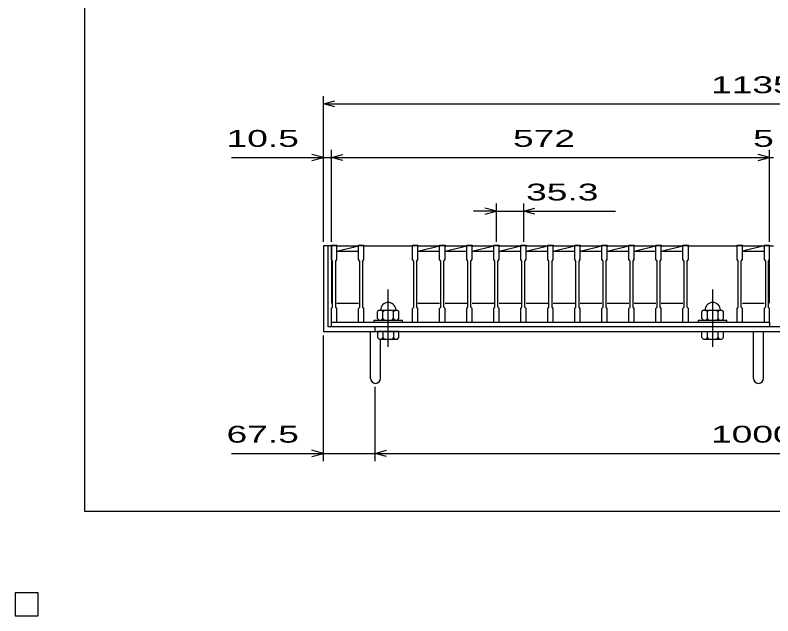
# Model space of a CAD drawing. Units: millimetres, scale not verified. Extents: x -1820 to 1731, y -1282 to 1054.
# Drawn here: x -1820 to -831, y -1282 to -499 of the extents above; entities that cross this region are included whole.
import ezdxf
from ezdxf.enums import TextEntityAlignment as Align

# ---------------------------------------------------------------- set-up
doc = ezdxf.new("R2010")
doc.units = ezdxf.units.MM
doc.header["$LTSCALE"] = 10
doc.linetypes.add('CHAIN', pattern=[18.5, 12, -1.5, 3.5, -1.5])
for name, color, linetype, lineweight in [('0_2', 150, 'Continuous', 25), ('16', 3, 'Continuous', 25), ('19', 6, 'Continuous', 25), ('22', 4, 'Continuous', 25)]:
    doc.layers.add(name, color=color, linetype=linetype, lineweight=lineweight)
doc.styles.add('ベクトル', font='')
doc.styles.get('ベクトル').set_extended_font_data('ベクトル')

msp = doc.modelspace()

# ---------------------------------------------------------------- linework, layer by layer
at = {"layer": '0_2'}
for p, q in [((-1729, -1146.5), (-1729, 1053.5)), ((1731, -1146.5), (-1729, -1146.5))]:
    msp.add_line(p, q, dxfattribs=at)
at = {"layer": '16'}
for p, q in [((-1407, -799.5), (-1407, -798.8)), ((-1407, -798.8), (-1400, -798.8)), ((-1400, -799.5), (-1407, -799.5)), ((-1407, -817.5), (-1407, -799.5)), ((-1407, -799.5), (-1407, -874.5)), ((-1400, -798.8), (-1400, -799.5)), ((-1400, -817.5), (-1400, -799.5)), ((-1400, -799.5), (-1371.7, -799.5)), ((-1400, -806.5), (-1371.7, -799.5)), ((-1371.7, -799.5), (-1371.7, -798.8)), ((-1371.7, -798.8), (-1364.7, -798.8)), ((-1364.7, -799.5), (-1371.7, -799.5)), ((-1371.7, -817.5), (-1371.7, -799.5)), ((-1364.7, -798.8), (-1364.7, -799.5)), ((-1364.7, -817.5), (-1364.7, -799.5)), ((-1364.7, -799.5), (-1301.1, -799.5)), ((-1301.1, -799.5), (-1301.1, -798.8)), ((-1301.1, -798.8), (-1294.1, -798.8)), ((-1294.1, -799.5), (-1301.1, -799.5)), ((-1301.1, -817.5), (-1301.1, -799.5)), ((-1294.1, -798.8), (-1294.1, -799.5)), ((-1294.1, -817.5), (-1294.1, -799.5)), ((-1294.1, -799.5), (-1265.8, -799.5)), ((-1294.1, -806.5), (-1265.8, -799.5)), ((-1265.8, -799.5), (-1265.8, -798.8)), ((-1265.8, -798.8), (-1258.8, -798.8)), ((-1258.8, -799.5), (-1265.8, -799.5)), ((-1265.8, -817.5), (-1265.8, -799.5)), ((-1258.8, -798.8), (-1258.8, -799.5)), ((-1258.8, -817.5), (-1258.8, -799.5)), ((-1258.8, -799.5), (-1230.5, -799.5)), ((-1258.8, -806.5), (-1230.5, -799.5)), ((-1230.5, -799.5), (-1230.5, -798.8)), ((-1230.5, -798.8), (-1223.5, -798.8)), ((-1223.5, -799.5), (-1230.5, -799.5)), ((-1230.5, -817.5), (-1230.5, -799.5)), ((-1223.5, -798.8), (-1223.5, -799.5)), ((-1223.5, -817.5), (-1223.5, -799.5)), ((-1223.5, -799.5), (-1195.2, -799.5)), ((-1223.5, -806.5), (-1195.2, -799.5)), ((-1195.2, -799.5), (-1195.2, -798.8)), ((-1195.2, -798.8), (-1188.2, -798.8)), ((-1188.2, -799.5), (-1195.2, -799.5)), ((-1195.2, -817.5), (-1195.2, -799.5)), ((-1188.2, -798.8), (-1188.2, -799.5)), ((-1188.2, -817.5), (-1188.2, -799.5)), ((-1188.2, -799.5), (-1159.9, -799.5)), ((-1188.2, -806.5), (-1159.9, -799.5)), ((-1159.9, -799.5), (-1159.9, -798.8)), ((-1159.9, -798.8), (-1152.9, -798.8)), ((-1152.9, -799.5), (-1159.9, -799.5)), ((-1159.9, -817.5), (-1159.9, -799.5)), ((-1152.9, -798.8), (-1152.9, -799.5)), ((-1152.9, -817.5), (-1152.9, -799.5)), ((-1152.9, -799.5), (-1124.6, -799.5)), ((-1152.9, -806.5), (-1124.6, -799.5)), ((-1124.6, -799.5), (-1124.6, -798.8)), ((-1124.6, -798.8), (-1117.6, -798.8)), ((-1117.6, -799.5), (-1124.6, -799.5)), ((-1124.6, -817.5), (-1124.6, -799.5)), ((-1117.6, -798.8), (-1117.6, -799.5)), ((-1117.6, -817.5), (-1117.6, -799.5)), ((-1117.6, -799.5), (-1089.3, -799.5)), ((-1117.6, -806.5), (-1089.3, -799.5)), ((-1089.3, -799.5), (-1089.3, -798.8)), ((-1089.3, -798.8), (-1082.3, -798.8)), ((-1082.3, -799.5), (-1089.3, -799.5)), ((-1089.3, -817.5), (-1089.3, -799.5)), ((-1082.3, -798.8), (-1082.3, -799.5)), ((-1082.3, -817.5), (-1082.3, -799.5)), ((-1082.3, -799.5), (-1054, -799.5)), ((-1082.3, -806.5), (-1054, -799.5)), ((-1054, -799.5), (-1054, -798.8)), ((-1054, -798.8), (-1047, -798.8)), ((-1047, -799.5), (-1054, -799.5)), ((-1054, -817.5), (-1054, -799.5)), ((-1047, -798.8), (-1047, -799.5)), ((-1047, -817.5), (-1047, -799.5)), ((-1047, -799.5), (-1018.7, -799.5)), ((-1047, -806.5), (-1018.7, -799.5)), ((-1018.7, -799.5), (-1018.7, -798.8)), ((-1018.7, -798.8), (-1011.7, -798.8)), ((-1011.7, -799.5), (-1018.7, -799.5)), ((-1018.7, -817.5), (-1018.7, -799.5)), ((-1011.7, -798.8), (-1011.7, -799.5)), ((-1011.7, -817.5), (-1011.7, -799.5)), ((-1011.7, -799.5), (-983.4, -799.5)), ((-1011.7, -806.5), (-983.4, -799.5)), ((-983.4, -799.5), (-983.4, -798.8)), ((-983.4, -798.8), (-976.4, -798.8)), ((-976.4, -799.5), (-983.4, -799.5)), ((-983.4, -817.5), (-983.4, -799.5)), ((-976.4, -798.8), (-976.4, -799.5)), ((-976.4, -817.5), (-976.4, -799.5)), ((-976.4, -799.5), (-948.1, -799.5)), ((-976.4, -806.5), (-948.1, -799.5)), ((-948.1, -799.5), (-948.1, -798.8)), ((-948.1, -798.8), (-941.1, -798.8)), ((-941.1, -799.5), (-948.1, -799.5)), ((-948.1, -817.5), (-948.1, -799.5)), ((-941.1, -798.8), (-941.1, -799.5)), ((-941.1, -817.5), (-941.1, -799.5)), ((-941.1, -799.5), (-877.5, -799.5)), ((-877.5, -799.5), (-877.5, -798.8)), ((-877.5, -798.8), (-870.5, -798.8)), ((-870.5, -799.5), (-877.5, -799.5)), ((-877.5, -817.5), (-877.5, -799.5)), ((-870.5, -798.8), (-870.5, -799.5)), ((-870.5, -817.5), (-870.5, -799.5)), ((-870.5, -799.5), (-842, -799.5)), ((-842.2, -799.5), (-870.5, -806.5)), ((-842, -799.5), (-842, -798.8)), ((-842, -798.8), (-835, -798.8)), ((-842, -799.5), (-842, -817.5)), ((-835, -799.5), (-842, -799.5)), ((-835, -798.8), (-835, -799.5)), ((-835, -817.5), (-835, -799.5)), ((-835, -874.5), (-835, -799.5)), ((-1400, -806.5), (-1371.7, -806.5)), ((-1294.1, -806.5), (-1265.8, -806.5)), ((-1258.8, -806.5), (-1230.5, -806.5)), ((-1223.5, -806.5), (-1195.2, -806.5)), ((-1188.2, -806.5), (-1159.9, -806.5)), ((-1152.9, -806.5), (-1124.6, -806.5)), ((-1117.6, -806.5), (-1089.3, -806.5)), ((-1082.3, -806.5), (-1054, -806.5)), ((-1047, -806.5), (-1018.7, -806.5)), ((-1011.7, -806.5), (-983.4, -806.5)), ((-976.4, -806.5), (-948.1, -806.5)), ((-870.5, -806.5), (-842, -806.5)), ((-1405.5, -819.5), (-1407, -817.5)), ((-1405.5, -879.5), (-1405.5, -819.5)), ((-1401.5, -819.5), (-1400, -817.5)), ((-1401.5, -879.5), (-1401.5, -819.5)), ((-1370.2, -819.5), (-1371.7, -817.5)), ((-1370.2, -879.5), (-1370.2, -819.5)), ((-1366.2, -819.5), (-1364.7, -817.5)), ((-1366.2, -879.5), (-1366.2, -819.5)), ((-1299.6, -819.5), (-1301.1, -817.5)), ((-1299.6, -879.5), (-1299.6, -819.5)), ((-1295.6, -819.5), (-1294.1, -817.5)), ((-1295.6, -879.5), (-1295.6, -819.5)), ((-1264.3, -819.5), (-1265.8, -817.5)), ((-1264.3, -879.5), (-1264.3, -819.5)), ((-1260.3, -819.5), (-1258.8, -817.5)), ((-1260.3, -879.5), (-1260.3, -819.5)), ((-1229, -819.5), (-1230.5, -817.5)), ((-1229, -879.5), (-1229, -819.5)), ((-1225, -819.5), (-1223.5, -817.5)), ((-1225, -879.5), (-1225, -819.5)), ((-1193.7, -819.5), (-1195.2, -817.5)), ((-1193.7, -879.5), (-1193.7, -819.5)), ((-1189.7, -819.5), (-1188.2, -817.5)), ((-1189.7, -879.5), (-1189.7, -819.5)), ((-1158.4, -819.5), (-1159.9, -817.5)), ((-1158.4, -879.5), (-1158.4, -819.5)), ((-1154.4, -819.5), (-1152.9, -817.5)), ((-1154.4, -879.5), (-1154.4, -819.5)), ((-1123.1, -819.5), (-1124.6, -817.5)), ((-1123.1, -879.5), (-1123.1, -819.5)), ((-1119.1, -819.5), (-1117.6, -817.5)), ((-1119.1, -879.5), (-1119.1, -819.5)), ((-1087.8, -819.5), (-1089.3, -817.5)), ((-1087.8, -879.5), (-1087.8, -819.5)), ((-1083.8, -819.5), (-1082.3, -817.5)), ((-1083.8, -879.5), (-1083.8, -819.5)), ((-1052.5, -819.5), (-1054, -817.5)), ((-1052.5, -879.5), (-1052.5, -819.5)), ((-1048.5, -819.5), (-1047, -817.5)), ((-1048.5, -879.5), (-1048.5, -819.5)), ((-1017.2, -819.5), (-1018.7, -817.5)), ((-1017.2, -879.5), (-1017.2, -819.5)), ((-1013.2, -819.5), (-1011.7, -817.5)), ((-1013.2, -879.5), (-1013.2, -819.5)), ((-981.9, -819.5), (-983.4, -817.5)), ((-981.9, -879.5), (-981.9, -819.5)), ((-977.9, -819.5), (-976.4, -817.5)), ((-977.9, -879.5), (-977.9, -819.5)), ((-946.6, -819.5), (-948.1, -817.5)), ((-946.6, -879.5), (-946.6, -819.5)), ((-942.6, -819.5), (-941.1, -817.5)), ((-942.6, -879.5), (-942.6, -819.5)), ((-876, -819.5), (-877.5, -817.5)), ((-876, -879.5), (-876, -819.5)), ((-872, -819.5), (-870.5, -817.5)), ((-872, -879.5), (-872, -819.5)), ((-842, -817.5), (-840.5, -819.5)), ((-840.5, -819.5), (-840.5, -879.5)), ((-836.5, -819.5), (-835, -817.5)), ((-836.5, -879.5), (-836.5, -819.5)), ((-1407, -881.5), (-1405.5, -879.5)), ((-1400, -881.5), (-1401.5, -879.5)), ((-1400, -874.5), (-1371.7, -874.5)), ((-1371.7, -881.5), (-1370.2, -879.5)), ((-1364.7, -881.5), (-1366.2, -879.5)), ((-1301.1, -881.5), (-1299.6, -879.5)), ((-1294.1, -881.5), (-1295.6, -879.5)), ((-1294.1, -874.5), (-1265.8, -874.5)), ((-1265.8, -881.5), (-1264.3, -879.5)), ((-1258.8, -881.5), (-1260.3, -879.5)), ((-1258.8, -874.5), (-1230.5, -874.5)), ((-1230.5, -881.5), (-1229, -879.5)), ((-1223.5, -881.5), (-1225, -879.5)), ((-1223.5, -874.5), (-1195.2, -874.5)), ((-1195.2, -881.5), (-1193.7, -879.5)), ((-1188.2, -881.5), (-1189.7, -879.5)), ((-1188.2, -874.5), (-1159.9, -874.5)), ((-1159.9, -881.5), (-1158.4, -879.5)), ((-1152.9, -881.5), (-1154.4, -879.5)), ((-1152.9, -874.5), (-1124.6, -874.5)), ((-1124.6, -881.5), (-1123.1, -879.5)), ((-1117.6, -881.5), (-1119.1, -879.5)), ((-1117.6, -874.5), (-1089.3, -874.5)), ((-1089.3, -881.5), (-1087.8, -879.5)), ((-1082.3, -881.5), (-1083.8, -879.5)), ((-1082.3, -874.5), (-1054, -874.5)), ((-1054, -881.5), (-1052.5, -879.5)), ((-1047, -881.5), (-1048.5, -879.5)), ((-1047, -874.5), (-1018.7, -874.5)), ((-1018.7, -881.5), (-1017.2, -879.5)), ((-1011.7, -881.5), (-1013.2, -879.5)), ((-1011.7, -874.5), (-983.4, -874.5)), ((-983.4, -881.5), (-981.9, -879.5)), ((-976.4, -881.5), (-977.9, -879.5)), ((-976.4, -874.5), (-948.1, -874.5)), ((-948.1, -881.5), (-946.6, -879.5)), ((-941.1, -881.5), (-942.6, -879.5)), ((-877.5, -881.5), (-876, -879.5)), ((-870.5, -881.5), (-872, -879.5)), ((-870.5, -874.5), (-842, -874.5)), ((-840.5, -879.5), (-842, -881.5)), ((-835, -881.5), (-836.5, -879.5)), ((-1407, -899.5), (-1407, -881.5)), ((-1400, -899.5), (-1400, -881.5)), ((-1371.7, -899.5), (-1371.7, -881.5)), ((-1364.7, -899.5), (-1364.7, -881.5)), ((-1344.9, -883.5), (-1346.9, -885.5)), ((-1346.9, -894.5), (-1346.9, -885.5)), ((-1344.9, -883.5), (-1320.9, -883.5)), ((-1341.9, -883.5), (-1339.9, -885.5)), ((-1339.9, -885.5), (-1337.9, -883.5)), ((-1339.9, -894.5), (-1339.9, -885.5)), ((-1327.9, -883.5), (-1325.9, -885.5)), ((-1325.9, -885.5), (-1323.9, -883.5)), ((-1325.9, -894.5), (-1325.9, -885.5)), ((-1320.9, -883.5), (-1318.9, -885.5)), ((-1318.9, -894.5), (-1318.9, -885.5)), ((-1301.1, -899.5), (-1301.1, -881.5)), ((-1294.1, -899.5), (-1294.1, -881.5)), ((-1265.8, -899.5), (-1265.8, -881.5)), ((-1258.8, -899.5), (-1258.8, -881.5)), ((-1230.5, -899.5), (-1230.5, -881.5)), ((-1223.5, -899.5), (-1223.5, -881.5)), ((-1195.2, -899.5), (-1195.2, -881.5)), ((-1188.2, -899.5), (-1188.2, -881.5)), ((-1159.9, -899.5), (-1159.9, -881.5)), ((-1152.9, -899.5), (-1152.9, -881.5)), ((-1124.6, -899.5), (-1124.6, -881.5)), ((-1117.6, -899.5), (-1117.6, -881.5)), ((-1089.3, -899.5), (-1089.3, -881.5)), ((-1082.3, -899.5), (-1082.3, -881.5)), ((-1054, -899.5), (-1054, -881.5)), ((-1047, -899.5), (-1047, -881.5)), ((-1018.7, -899.5), (-1018.7, -881.5)), ((-1011.7, -899.5), (-1011.7, -881.5)), ((-983.4, -899.5), (-983.4, -881.5)), ((-976.4, -899.5), (-976.4, -881.5)), ((-948.1, -899.5), (-948.1, -881.5)), ((-941.1, -899.5), (-941.1, -881.5)), ((-921.3, -883.5), (-923.3, -885.5)), ((-923.3, -894.5), (-923.3, -885.5)), ((-921.3, -883.5), (-897.3, -883.5)), ((-918.3, -883.5), (-916.3, -885.5)), ((-916.3, -885.5), (-914.3, -883.5)), ((-916.3, -894.5), (-916.3, -885.5)), ((-904.3, -883.5), (-902.3, -885.5)), ((-902.3, -885.5), (-900.3, -883.5)), ((-902.3, -894.5), (-902.3, -885.5)), ((-897.3, -883.5), (-895.3, -885.5)), ((-895.3, -894.5), (-895.3, -885.5)), ((-877.5, -899.5), (-877.5, -881.5)), ((-870.5, -899.5), (-870.5, -881.5)), ((-842, -881.5), (-842, -899.5)), ((-835, -899.5), (-835, -881.5)), ((-1407, -899.5), (-1400, -899.5)), ((-1407, -899.5), (-835, -899.5)), ((-1407, -905.5), (-1407, -899.5)), ((-1371.7, -899.5), (-1364.7, -899.5)), ((-1364.7, -899.5), (-1301.1, -899.5)), ((-1351.4, -899.5), (-1351.4, -896.5)), ((-1351.4, -896.5), (-1314.4, -896.5)), ((-1351.4, -899.5), (-1314.4, -899.5)), ((-1346.9, -894.5), (-1344.9, -896.5)), ((-1341.9, -896.5), (-1339.9, -894.5)), ((-1337.9, -896.5), (-1339.9, -894.5)), ((-1327.9, -896.5), (-1325.9, -894.5)), ((-1323.9, -896.5), (-1325.9, -894.5)), ((-1320.9, -896.5), (-1318.9, -894.5)), ((-1314.4, -899.5), (-1314.4, -896.5)), ((-1301.1, -899.5), (-1294.1, -899.5)), ((-1265.8, -899.5), (-1258.8, -899.5)), ((-1230.5, -899.5), (-1223.5, -899.5)), ((-1195.2, -899.5), (-1188.2, -899.5)), ((-1159.9, -899.5), (-1152.9, -899.5)), ((-1124.6, -899.5), (-1117.6, -899.5)), ((-1089.3, -899.5), (-1082.3, -899.5)), ((-1054, -899.5), (-1047, -899.5)), ((-1018.7, -899.5), (-1011.7, -899.5)), ((-983.4, -899.5), (-976.4, -899.5)), ((-948.1, -899.5), (-941.1, -899.5)), ((-941.1, -899.5), (-877.5, -899.5)), ((-927.8, -899.5), (-927.8, -896.5)), ((-927.8, -896.5), (-890.8, -896.5)), ((-927.8, -899.5), (-890.8, -899.5)), ((-923.3, -894.5), (-921.3, -896.5)), ((-918.3, -896.5), (-916.3, -894.5)), ((-914.3, -896.5), (-916.3, -894.5)), ((-904.3, -896.5), (-902.3, -894.5)), ((-900.3, -896.5), (-902.3, -894.5)), ((-897.3, -896.5), (-895.3, -894.5)), ((-890.8, -899.5), (-890.8, -896.5)), ((-877.5, -899.5), (-870.5, -899.5)), ((-842, -899.5), (-835, -899.5)), ((-835, -899.5), (-835, -905.5)), ((-835, -905.5), (-1407, -905.5)), ((-1790, -1252.5), (-1820, -1252.5)), ((-1820, -1252.5), (-1820, -1282.5)), ((-1790, -1252.5), (-1820, -1252.5)), ((-1820, -1252.5), (-1820, -1282.5)), ((-1790, -1252.5), (-1820, -1252.5)), ((-1820, -1252.5), (-1820, -1282.5)), ((-1790, -1252.5), (-1820, -1252.5)), ((-1820, -1252.5), (-1820, -1282.5)), ((-1790, -1252.5), (-1820, -1252.5)), ((-1820, -1252.5), (-1820, -1282.5)), ((-1790, -1282.5), (-1790, -1252.5)), ((-1790, -1282.5), (-1790, -1252.5)), ((-1790, -1282.5), (-1790, -1252.5)), ((-1790, -1282.5), (-1790, -1252.5)), ((-1790, -1282.5), (-1790, -1252.5)), ((-1820, -1282.5), (-1790, -1282.5)), ((-1820, -1282.5), (-1790, -1282.5)), ((-1820, -1282.5), (-1790, -1282.5)), ((-1820, -1282.5), (-1790, -1282.5)), ((-1820, -1282.5), (-1790, -1282.5))]:
    msp.add_line(p, q, dxfattribs=at)
at = {"layer": '16', "linetype": 'CHAIN'}
for p, q in [((-1332.9, -931.5), (-1332.9, -856.5)), ((-909.3, -931.5), (-909.3, -856.5))]:
    msp.add_line(p, q, dxfattribs=at)
at = {"layer": '16'}
for centre in [(-1332.9, -883.5), (-909.3, -883.5)]:
    msp.add_arc(centre, 10, 0, 180, dxfattribs=at)
at = {"layer": '19'}
for p, q in [((-1407, -799.5), (-1417.5, -799.5)), ((-1417.5, -799.5), (-1417.5, -911.5)), ((-1411.5, -905.5), (-1411.5, -799.5)), ((-835, -799.5), (-830, -799.5)), ((-288.5, -905.5), (-1411.5, -905.5)), ((-1350, -911.5), (-1350, -905.5)), ((-1417.5, -911.5), (-282.5, -911.5)), ((-1356, -972.61), (-1356, -911.5)), ((-1346.9, -911.5), (-1346.9, -919.5)), ((-1318.9, -911.5), (-1346.9, -911.5)), ((-1346.9, -919.5), (-1344.9, -921.5)), ((-1339.9, -919.5), (-1341.9, -921.5)), ((-1339.9, -911.5), (-1339.9, -919.5)), ((-1337.9, -921.5), (-1339.9, -919.5)), ((-1325.9, -919.5), (-1327.9, -921.5)), ((-1325.9, -911.5), (-1325.9, -919.5)), ((-1323.9, -921.5), (-1325.9, -919.5)), ((-1320.9, -921.5), (-1318.9, -919.5)), ((-1318.9, -919.5), (-1318.9, -911.5)), ((-923.3, -919.5), (-923.3, -911.5)), ((-923.3, -911.5), (-895.3, -911.5)), ((-921.3, -921.5), (-923.3, -919.5)), ((-918.3, -921.5), (-916.3, -919.5)), ((-916.3, -919.5), (-916.3, -911.5)), ((-914.3, -921.5), (-916.3, -919.5)), ((-904.3, -921.5), (-902.3, -919.5)), ((-902.3, -919.5), (-902.3, -911.5)), ((-900.3, -921.5), (-902.3, -919.5)), ((-895.3, -919.5), (-897.3, -921.5)), ((-895.3, -919.5), (-895.3, -911.5)), ((-856, -972.61), (-856, -911.5)), ((-843, -972.61), (-843, -911.5)), ((-1344.9, -921.5), (-1320.9, -921.5)), ((-1343, -972.61), (-1343, -921.5)), ((-921.3, -921.5), (-897.3, -921.5))]:
    msp.add_line(p, q, dxfattribs=at)
for centre in [(-1349.5, -972.61), (-849.5, -972.61)]:
    msp.add_arc(centre, 6.5, 180, 0, dxfattribs=at)
at = {"layer": '22'}
for p, q in [((-1417.5, -794.5), (-1417.5, -604.5)), ((-1417.5, -614.5), (-1402.5, -610.5)), ((-1402.5, -618.5), (-1417.5, -614.5)), ((-1417.5, -614.5), (-282.5, -614.5)), ((-1417.5, -684.5), (-1432.5, -680.5)), ((-1417.5, -794.5), (-1417.5, -674.5)), ((-1407, -794.5), (-1407, -674.5)), ((-1407, -684.5), (-1392, -680.5)), ((-835, -684.5), (-850, -680.5)), ((-835, -794.5), (-835, -674.5)), ((-1537.5, -684.5), (-1417.5, -684.5)), ((-1432.5, -688.5), (-1417.5, -684.5)), ((-1417.5, -684.5), (-1407, -684.5)), ((-1392, -688.5), (-1407, -684.5)), ((-1407, -684.5), (-835, -684.5)), ((-850, -688.5), (-835, -684.5)), ((-835, -684.5), (-830, -684.5)), ((-1191.7, -754.5), (-1206.7, -750.5)), ((-1191.7, -794.5), (-1191.7, -744.5)), ((-1156.4, -744.5), (-1156.4, -794.5)), ((-1156.4, -754.5), (-1141.4, -750.5)), ((-1191.7, -754.5), (-1221.7, -754.5)), ((-1206.7, -758.5), (-1191.7, -754.5)), ((-1191.7, -754.5), (-1156.4, -754.5)), ((-1141.4, -758.5), (-1156.4, -754.5)), ((-1156.4, -754.5), (-1036.4, -754.5)), ((-1417.5, -1080.5), (-1417.5, -916.5)), ((-1350, -1080.5), (-1350, -983.5)), ((-1417.5, -1070.5), (-1432.5, -1066.5)), ((-1350, -1070.5), (-1335, -1066.5)), ((-1537.5, -1070.5), (-1417.5, -1070.5)), ((-1432.5, -1074.5), (-1417.5, -1070.5)), ((-1417.5, -1070.5), (-1350, -1070.5)), ((-1335, -1074.5), (-1350, -1070.5)), ((-1350, -1070.5), (-350, -1070.5))]:
    msp.add_line(p, q, dxfattribs=at)
at = {"layer": '22', "color": 2}
for p, q in [((-1790, -1252.5), (-1820, -1252.5)), ((-1820, -1252.5), (-1820, -1282.5)), ((-1790, -1252.5), (-1820, -1252.5)), ((-1820, -1252.5), (-1820, -1282.5)), ((-1790, -1252.5), (-1820, -1252.5)), ((-1820, -1252.5), (-1820, -1282.5)), ((-1790, -1282.5), (-1790, -1252.5)), ((-1790, -1282.5), (-1790, -1252.5)), ((-1790, -1282.5), (-1790, -1252.5)), ((-1820, -1282.5), (-1790, -1282.5)), ((-1820, -1282.5), (-1790, -1282.5)), ((-1820, -1282.5), (-1790, -1282.5))]:
    msp.add_line(p, q, dxfattribs=at)

# ---------------------------------------------------------------- texts
at = {"layer": '22', "color": 2, "style": 'ベクトル', "width": 1.65}
for s, p in [(' 1135 ', (-925, -589.5)), (' 10.5 ', (-1557.5, -659.5)), (' 572 ', (-1183.5, -659.5)), (' 5 ', (-870, -659.5)), (' 35.3 ', (-1166.4, -729.5)), (' 67.5 ', (-1557.5, -1045.5)), (' 1000 ', (-925, -1045.5))]:
    msp.add_text(s, height=21.99, dxfattribs=at).set_placement(p, align=Align.MIDDLE_LEFT)

doc.saveas('drawing.dxf')
